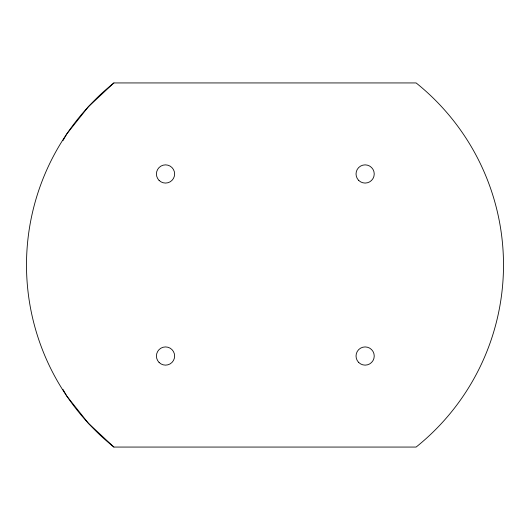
<?xml version="1.0" encoding="UTF-8"?>
<svg xmlns="http://www.w3.org/2000/svg" width="530" height="530" viewBox="0 0 530 530"><rect width="100%" height="100%" fill="white"/><g stroke="black" fill="none" stroke-linecap="round" stroke-linejoin="round"><path stroke-width="0.79" d="M62.911 140.675L66.82 133.885L88.45 106.649L113.89 82.938L416.11 82.938A233.339 233.339 0 0 1 416.11 447.062L113.89 447.062L88.45 423.351L66.82 396.115L62.911 389.325M113.89 447.062A233.339 233.339 0 0 1 113.89 82.938M159.093 180.405A9.103 9.103 0 0 0 174.324 176.324A9.103 9.103 0 0 0 163.174 165.174A9.103 9.103 0 0 0 159.093 180.405M159.093 362.467A9.103 9.103 0 0 0 174.324 358.386A9.103 9.103 0 0 0 163.174 347.236A9.103 9.103 0 0 0 159.093 362.467M358.697 362.467A9.103 9.103 0 0 0 373.928 358.386A9.103 9.103 0 0 0 362.778 347.236A9.103 9.103 0 0 0 358.697 362.467M358.697 180.405A9.103 9.103 0 0 0 373.928 176.324A9.103 9.103 0 0 0 362.778 165.174A9.103 9.103 0 0 0 358.697 180.405"/></g></svg>
